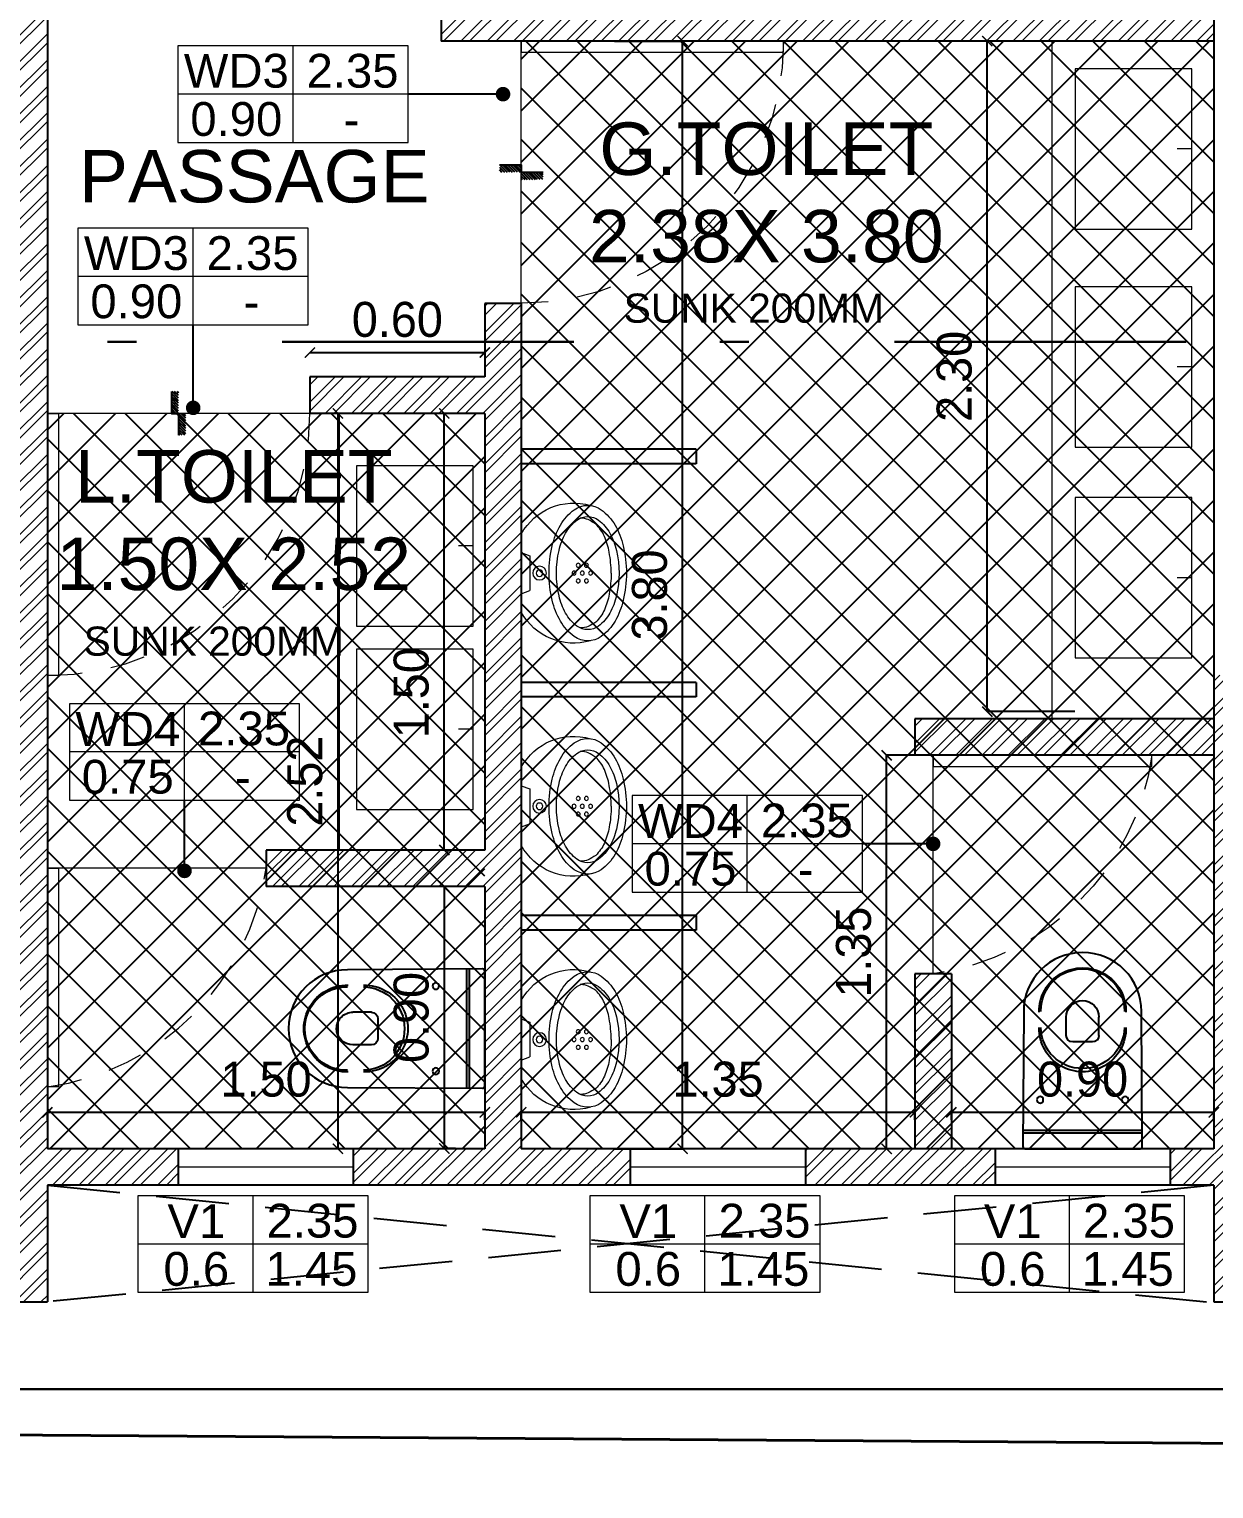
# Model space of a CAD drawing. Header units: metres. Extents: x 494 to 1845, y -666 to 1061.
# Drawn here: x 1522.92 to 1526.99, y 271.01 to 276.02 of the extents above; entities that cross this region are included whole.
import ezdxf

# ---------------------------------------------------------------- set-up
doc = ezdxf.new("R2010")
doc.units = ezdxf.units.M
doc.header["$MEASUREMENT"] = 0
for name, pattern in [('1', [0]), ('141011 - Typical Flr Plans -1 - 1.5 & 1-2 BHK_ Kolshet Namrata1$0$HIDDEN', [0.375, 0.25, -0.125]), ('ACAD_ISO02W100', [15, 12, -3]), ('DASHDOTX2', [2, 1, -0.5, 0, -0.5])]:
    doc.linetypes.add(name, pattern=pattern)
doc.layers.get('Defpoints').update_dxf_attribs({"color": 12})
for name, color, linetype in [('0 @ 1', 7, 'Continuous'), ('PLOT - SURVEY', 1, '1'), ('TILE DROP', 180, '1'), ('VDA DIMENSION', 8, 'Continuous'), ('VDA-TEXT', 250, '1'), ('VDA-WALL BELOW', 8, 'Continuous'), ('VDA_ROOF', 250, 'Continuous')]:
    doc.layers.add(name, color=color, linetype=linetype)
for name, color, linetype, lineweight in [('ARCHITECTURAL COMMENTS', 2, 'Continuous', 30), ('DIMENSION', 8, 'Continuous', 5), ('VDA-DOOR', 23, 'Continuous', 5), ('VDA-DW TAGS', 4, 'Continuous', 9), ('VDA-HATCH', 8, 'Continuous', 9), ('VDA-PLUMBING', 8, 'Continuous', 13), ('VDA-WALL', 250, 'Continuous', 25), ('VDA-WINDOW', 5, 'Continuous', 9), ('VDA_FURNITURE', 8, 'Continuous', 13)]:
    doc.layers.add(name, color=color, linetype=linetype, lineweight=lineweight)
doc.layers.add('HATCH', color=7, linetype='Continuous', true_color=0x757575)
doc.styles.add('arial', font='arial.ttf', dxfattribs={"height": 0.3})
doc.styles.add('RS', font='GOTHIC.TTF')
doc.dimstyles.new('SMALL-1', dxfattribs={"dimtxt": 0.16, "dimasz": 0.035, "dimexe": 0, "dimexo": 0.1, "dimgap": 0.05, "dimtad": 1, "dimzin": 0, "dimdsep": 46, "dimtxsty": 'RS', "dimblk": 'DOT', "dimcen": 2.5, "dimclrd": 256, "dimclre": 256, "dimclrt": 5, "dimadec": 0, "dimazin": 0, "dimtfac": 1, "dimtdec": 3, "dimtofl": 0, "dimtmove": 0, "dimatfit": 3, "dimfxl": 0, "dimtolj": 1, "dimtzin": 0, "dimarcsym": 0})
pattern_1 = [(135.0000000000001, (-4.440892098500626e-16, 0.375), (-0.004419417382415919, -0.004419417382415927), [])]

# ---------------------------------------------------------------- blocks, each defined once
blk = doc.blocks.new('SADFASDFS')
at = {"color": 1, "linetype": 'DASHDOTX2', "lineweight": 30}
blk.add_line((64.85233489478674, 0.8566680047788395), (-0.9849096388702492, 0.8566680047788395), dxfattribs=at)
blk = doc.blocks.new('DSFSDFSXDFD')
at = {"layer": 'VDA-PLUMBING', "lineweight": -3}
for p, q in [((-4851328.537607894, -783007.5066046431, -1.776001775254723), (-4851328.94678587, -783007.5066046431, -1.776001775254723)), ((-4851328.538440785, -783007.5157011151, -1.776001775254723), (-4851328.945952996, -783007.5157011151, -1.776001775254723)), ((-4851328.708531805, -783007.8200216885, -1.776001775254723), (-4851328.775861957, -783007.8200216885, -1.776001775254723)), ((-4851328.798304164, -783007.8420971865, -1.776001775254723), (-4851328.798304164, -783007.9051043794, -1.776001775254723)), ((-4851328.686088397, -783007.842465081, -1.776001775254723), (-4851328.686088397, -783007.9054722739, -1.776001775254723))]:
    blk.add_line(p, q, dxfattribs=at)
at = {"layer": 'VDA-PLUMBING', "lineweight": -3, "elevation": -1.776001775254723}
blk.add_lwpolyline([(-4851328.54518069, -783007.4532983436, -0.4158598679387587), (-4851328.537325638, -783007.461197658), (-4851328.540206372, -783007.9246095612, -1), (-4851328.944187411, -783007.9246095612), (-4851328.947068145, -783007.461197658, -0.4158598679388874), (-4851328.939213092, -783007.4532983436)], format="xyb", close=True, dxfattribs=at)
at = {"layer": 'VDA-PLUMBING', "lineweight": -3}
for centre in [(-4851328.888078946, -783007.6216237787, -1.776001775254723), (-4851328.596314837, -783007.6216237787, -1.776001775254723)]:
    blk.add_circle(centre, 0.01122169564471108, dxfattribs=at)
for centre, radius, start, end in [((-4851328.742196881, -783007.8663721918, -1.776001775254723), 0.148856694203309, 358.9852565772135, 181.0147434227865), ((-4851328.742196881, -783007.8719907412, -1.776001775254723), 0.1432535492520892, 1.192908138399502, 178.8070918616005), ((-4851328.775861957, -783007.842465081, -1.776001775254723), 0.02244339128942216, 90, 180), ((-4851328.708531805, -783007.842465081, -1.776001775254723), 0.02244339128942216, 0, 90), ((-4851328.742196881, -783007.9250014189, -1.776001775254723), 0.148856694203309, 178.9852565772135, 1.014743422786505), ((-4851328.742196881, -783007.9272448597, -1.776001775254723), 0.143246744260473, 178.9458768199636, 1.054123180036426), ((-4851328.742196881, -783007.9054722739, -1.776001775254723), 0.05610847822355529, 180, 270), ((-4851328.742196881, -783007.9054722739, -1.776001775254723), 0.05610847822355529, 270, 0)]:
    blk.add_arc(centre, radius, start, end, dxfattribs=at)
blk = doc.blocks.new('FGFGDFG')
at = {"layer": 'VDA-DOOR'}
for p, q in [((2885.550436904467, -2510.215094113677, -0.0028516818295958), (2885.550436904467, -2509.465094113677, -0.0028516818295958)), ((2885.550436904467, -2509.465094113677, -0.0028516818295958), (2885.588408747094, -2509.465094113677, -0.0028516818295958)), ((2885.588408747094, -2509.465094113677, -0.0028516818295958), (2885.588408747094, -2510.215094113677, -0.0028516818295958)), ((2885.588408747094, -2510.215094113677, -0.0028516818295958), (2885.550436904467, -2510.215094113677, -0.0028516818295958))]:
    blk.add_line(p, q, dxfattribs=at)
at = {"layer": 'VDA-DOOR', "linetype": 'ACAD_ISO02W100', "ltscale": 0.01}
blk.add_arc((2885.709383303022, -2510.336068669635, -0.0028516818295958), 0.8793358404296406, 97.90754138939963, 172.092458608656, dxfattribs=at)
blk = doc.blocks.new('wb')
at = {"layer": 'VDA-PLUMBING'}
blk.add_line((0, 0), (0, -0.05031763110309839), dxfattribs=at)
at = {"layer": 'VDA-PLUMBING', "elevation": -0.7094465621008812}
blk.add_lwpolyline([(-0.2750000000596629, -0.4000000000014552), (-0.2750000000596629, 0), (0.2749999999432475, 0), (0.2749999999432475, -0.4000000000014552)], close=True, dxfattribs=at)
blk = doc.blocks.new('FEFEDRF')
at = {"layer": 'VDA-PLUMBING'}
for p, q in [((1303.022167349515, 284.4381766248722, -3.835776264609624e-05), (1302.99238474837, 284.4269852462394, -3.835776264609624e-05)), ((1302.99238474837, 284.4269852462394, -3.835776264609624e-05), (1302.99238474837, 284.3078548416581, -3.835776264609624e-05)), ((1303.022167349515, 284.2966634630252, -3.835776264609624e-05), (1302.99238474837, 284.3078548416581, -3.835776264609624e-05))]:
    blk.add_line(p, q, dxfattribs=at)
at = {"layer": 'VDA-PLUMBING', "elevation": -3.835776264609624e-05}
for points in [[(1302.747957722111, 284.1500116927948, 0.3245974617839686), (1302.840433803592, 284.1500116927948, 0.106494090360777), (1302.888005709709, 284.2030763351911, 0.0717497811945149), (1302.915973679862, 284.2740388668295, 0.1166121744908373), (1302.915973679862, 284.4608012210708, 0.07174978119451357), (1302.888005709708, 284.5317637527069, 0.1064940903607847), (1302.840433803591, 284.5848283951032, 0.3245974617829186), (1302.747957722111, 284.5848283951032, 0.1064940903607876), (1302.700385815995, 284.5317637527069, 0.07174978119451027), (1302.672417845841, 284.4608012210684, 0.1166121744874032), (1302.672417845841, 284.2740388668326, 0.07174978119451351), (1302.700385815995, 284.2030763351911, 0.10649409036078), (1302.747957722112, 284.1500116927955, 0.1582350419503642)], [(1302.892724491246, 284.2893695052597, 0.1131829734156685), (1302.892724491246, 284.4454705826389, 0.07016143430196194), (1302.870112670521, 284.5045563059242, 0.1061035991682846), (1302.831375774763, 284.5489900139979, 0.3327054213721554), (1302.75701575094, 284.5489900139979, 0.1061035991682807), (1302.718278855182, 284.5045563059242, 0.0701614343019712), (1302.695667034458, 284.4454705826389, 0.1131829734156692), (1302.695667034458, 284.2893695052597, 0.07016143430196663), (1302.718278855182, 284.2302837819732, 0.1061035991682786), (1302.75701575094, 284.1858500738995, 0.3327054213640206), (1302.831375774762, 284.1858500738995, 0.1061035991682753), (1302.870112670521, 284.2302837819732, 0.0701614343019591), (1302.892724491246, 284.2893695052585, 0.05641139868156602)], [(1302.713945233016, 284.3674200439487, -0.04415987661630547), (1302.720542176232, 284.4392607339024, -0.05850391701728608), (1302.737088319641, 284.4933804137943, -0.1005218111109357), (1302.76697874753, 284.5357890819679, -0.04144601701917768), (1302.792966079228, 284.5507989223245, -0.1013012375606854), (1302.817458271916, 284.5556270778775, -0.003595388000320658), (1302.82034033625, 284.5555841771597)], [(1302.713945233016, 284.3674200439487, 0.04415987661630547), (1302.720542176232, 284.295579353995, 0.05850391701728608), (1302.737088319641, 284.2414596741031, 0.1005218111109357), (1302.766978747531, 284.1990510059295, 0.04144601701917768), (1302.792966079228, 284.1840411655729, 0.1013012375606854), (1302.817458271916, 284.1792130100199, 0.00359538800034016), (1302.82034033625, 284.1792559107376)]]:
    blk.add_lwpolyline(points, format="xyb", dxfattribs=at)
at = {"layer": 'VDA-PLUMBING', "elevation": -3.835776264609624e-05, "flags": 128}
blk.add_lwpolyline([(1302.784810485581, 284.1355643597713, 0.3516229918943938), (1303.022167349515, 284.2336690897146), (1303.022167349515, 284.5011709981829, 0.3516229918902178), (1302.784810485584, 284.5992757281267)], format="xyb", dxfattribs=at)
at = {"layer": 'VDA-PLUMBING'}
for centre, radius in [((1302.784666168462, 284.3674200439487, -3.835776264609624e-05), 0.006799703763167773), ((1302.798772131962, 284.3942540074992, -3.835776264609624e-05), 0.006799703763167773), ((1302.812878095462, 284.3674200439487, -3.835776264609624e-05), 0.006799703763167773), ((1302.826984058962, 284.3942540074992, -3.835776264609624e-05), 0.006799703763167773), ((1302.841090022462, 284.3674200439487, -3.835776264609624e-05), 0.006799703763167773), ((1302.959270588192, 284.3674200439487, -3.835776264609624e-05), 0.02342259240536036), ((1302.959270588192, 284.3674200439487, -3.835776264609624e-05), 0.01126339955060091), ((1302.798772131962, 284.3405860803982, -3.835776264609624e-05), 0.006799703763167773), ((1302.826984058962, 284.3405860803982, -3.835776264609624e-05), 0.006799703763167773)]:
    blk.add_circle(centre, radius, dxfattribs=at)
blk = doc.blocks.new('_Dot')
at = {"color": 0, "linetype": 'ByBlock', "lineweight": -2}
blk.add_line((-0.5, 0), (-1, 0), dxfattribs=at)
at = {"color": 0, "linetype": 'ByBlock', "const_width": 0.5}
blk.add_lwpolyline([(-0.25, 0, 1), (0.25, 0, 1)], format="xyb", close=True, dxfattribs=at)
blk = doc.blocks.new('fgfdsgfdg')
at = {"layer": 'VDA-DW TAGS'}
for p, q in [((0, -0.1654372948651144), (0, 0.1654372948651144)), ((0.3947402037520078, 0), (-0.3947402037520078, 0))]:
    blk.add_line(p, q, dxfattribs=at)
blk.add_lwpolyline([(0.3947402037520078, 0.1654372948651144), (-0.3947402037520078, 0.1654372948651144), (-0.3947402037520078, -0.1654372948614764), (0.3947402037520078, -0.1654372948614764)], close=True, dxfattribs=at)
at = {"layer": 'VDA-DW TAGS', "char_height": 0.1159809851405905, "attachment_point": 8, "style": 'arial'}
for s, insert, width in [('V1', (-0.1945259620479192, 0.02066141939212685), 0.2822932409837917), ('2.35', (0.2041163927860907, 0.02066141939212685), 0.2822932409837917), ('0.6', (-0.1945259620479192, -0.1447758754693496), 0.275840167237977), ('1.45', (0.2002142417040886, -0.1447758754693496), 0.3661736348513708)]:
    blk.add_mtext(s, dxfattribs=dict(at, insert=insert, width=width))
blk = doc.blocks.new('_ArchTick')
at = {"color": 0, "linetype": 'ByBlock', "const_width": 0.15}
blk.add_lwpolyline([(-0.5, -0.5), (0.5, 0.5)], dxfattribs=at)
blk = doc.blocks.new('*D149')
at = {"layer": 'Defpoints', "color": 0}
for p in [(1525.863422405762, 273.5246733823922), (1526.985302045171, 273.524673382374), (1526.985302045149, 272.174673382374)]:
    blk.add_point(p, dxfattribs=at)
at = {"layer": 'VDA DIMENSION', "lineweight": -2}
for p, q in [((1526.163422405762, 273.5246733823873), (1525.863422405762, 273.5246733823922)), ((1525.86342240574, 272.1746733823921), (1525.863422405762, 273.5246733823922)), ((1526.16342240574, 272.1746733823873), (1525.86342240574, 272.1746733823921))]:
    blk.add_line(p, q, dxfattribs=at)
at = {"layer": 'VDA DIMENSION', "lineweight": -2, "xscale": 0.035, "yscale": 0.035, "zscale": 0.035}
for p, rotation in [((1525.863422405762, 273.5246733823922), 89.9999999990736), ((1525.86342240574, 272.1746733823921), 269.9999999990736)]:
    blk.add_blockref('_ArchTick', p, dxfattribs=dict(at, rotation=rotation))
at = {"layer": 'VDA DIMENSION', "color": 5, "insert": (1525.750404050891, 272.849673382394), "char_height": 0.12, "attachment_point": 5, "rotation": 89.9999999990736, "style": 'RS'}
blk.add_mtext('\\A1;1.35', dxfattribs=at)
blk = doc.blocks.new('*D150')
at = {"layer": 'Defpoints', "color": 0}
for p in [(1526.20859782339, 275.9746733824921), (1526.985302045199, 275.9746733824832), (1526.985302045173, 273.6746733824832)]:
    blk.add_point(p, dxfattribs=at)
at = {"layer": 'VDA DIMENSION', "lineweight": -2}
for p, q in [((1526.50859782339, 275.9746733824886), (1526.20859782339, 275.9746733824921)), ((1526.208597823364, 273.6746733824921), (1526.20859782339, 275.9746733824921)), ((1526.508597823364, 273.6746733824887), (1526.208597823364, 273.6746733824921))]:
    blk.add_line(p, q, dxfattribs=at)
at = {"layer": 'VDA DIMENSION', "lineweight": -2, "xscale": 0.035, "yscale": 0.035, "zscale": 0.035}
for p, rotation in [((1526.20859782339, 275.9746733824921), 89.99999999934296), ((1526.208597823364, 273.6746733824921), 269.9999999993429)]:
    blk.add_blockref('_ArchTick', p, dxfattribs=dict(at, rotation=rotation))
at = {"layer": 'VDA DIMENSION', "color": 5, "insert": (1526.095579468517, 274.8246733824934), "char_height": 0.12, "attachment_point": 5, "rotation": 89.99999999934296, "style": 'RS'}
blk.add_mtext('\\A1;2.30', dxfattribs=at)
blk = doc.blocks.new('*D151')
at = {"layer": 'Defpoints', "color": 0}
for p in [(1524.346328639777, 274.6975033477752), (1524.48530204515, 274.6975033477752), (1524.48530204515, 273.199673382374)]:
    blk.add_point(p, dxfattribs=at)
at = {"layer": 'VDA DIMENSION', "lineweight": -2}
for p, q in [((1524.38530204515, 274.6975033477752), (1524.346328639777, 274.6975033477752)), ((1524.346328639777, 273.199673382374), (1524.346328639777, 274.6975033477752)), ((1524.38530204515, 273.199673382374), (1524.346328639777, 273.199673382374))]:
    blk.add_line(p, q, dxfattribs=at)
at = {"layer": 'VDA DIMENSION', "lineweight": -2, "xscale": 0.035, "yscale": 0.035, "zscale": 0.035}
for p, rotation in [((1524.346328639777, 274.6975033477752), 90), ((1524.346328639777, 273.199673382374), 270)]:
    blk.add_blockref('_ArchTick', p, dxfattribs=dict(at, rotation=rotation))
at = {"layer": 'VDA DIMENSION', "color": 5, "insert": (1524.233310284916, 273.7394228408238), "char_height": 0.12, "attachment_point": 5, "rotation": 90, "style": 'RS'}
blk.add_mtext('\\A1;1.50', dxfattribs=at)
blk = doc.blocks.new('*D156')
at = {"layer": 'Defpoints', "color": 0}
for p in [(1524.48530204515, 274.9062704552972), (1523.88530204515, 274.8225033477752), (1524.48530204515, 274.8225033477752)]:
    blk.add_point(p, dxfattribs=at)
at = {"layer": 'VDA DIMENSION', "lineweight": -2}
for p, q in [((1523.88530204515, 274.9062704552972), (1523.88530204515, 274.9062704552972)), ((1523.88530204515, 274.9062704552972), (1524.48530204515, 274.9062704552972)), ((1524.48530204515, 274.9062704552972), (1524.48530204515, 274.9062704552972))]:
    blk.add_line(p, q, dxfattribs=at)
at = {"layer": 'VDA DIMENSION', "lineweight": -2, "xscale": 0.035, "yscale": 0.035, "zscale": 0.035, "rotation": 180}
blk.add_blockref('_ArchTick', (1523.88530204515, 274.9062704552972), dxfattribs=at)
at = {"layer": 'VDA DIMENSION', "lineweight": -2, "xscale": 0.035, "yscale": 0.035, "zscale": 0.035}
blk.add_blockref('_ArchTick', (1524.48530204515, 274.9062704552972), dxfattribs=at)
at = {"layer": 'VDA DIMENSION', "color": 5, "insert": (1524.18530204515, 275.0192888101578), "char_height": 0.12, "attachment_point": 5, "style": 'RS'}
blk.add_mtext('\\A1;0.60', dxfattribs=at)
blk = doc.blocks.new('*D181')
at = {"layer": 'Defpoints', "color": 0}
for p in [(1524.830141714789, 275.9746733824868), (1525.163707835226, 275.9746733824909), (1524.830141714835, 272.174673382374)]:
    blk.add_point(p, dxfattribs=at)
at = {"layer": 'VDA DIMENSION', "lineweight": -2}
for p, q in [((1524.930141714789, 275.974673382488), (1525.163707835226, 275.9746733824909)), ((1525.163707835272, 272.1746733823781), (1525.163707835226, 275.9746733824909)), ((1524.930141714835, 272.1746733823753), (1525.163707835272, 272.1746733823781))]:
    blk.add_line(p, q, dxfattribs=at)
at = {"layer": 'VDA DIMENSION', "lineweight": -2, "xscale": 0.035, "yscale": 0.035, "zscale": 0.035}
for p, rotation in [((1525.163707835226, 275.9746733824909), 90.00000000070624), ((1525.163707835272, 272.1746733823781), 270.0000000007062)]:
    blk.add_blockref('_ArchTick', p, dxfattribs=dict(at, rotation=rotation))
at = {"layer": 'VDA DIMENSION', "color": 5, "insert": (1525.050689480388, 274.0746733824331), "char_height": 0.12, "attachment_point": 5, "rotation": 90.00000000070624, "style": 'RS'}
blk.add_mtext('\\A1;3.80', dxfattribs=at)
blk = doc.blocks.new('*D182')
at = {"layer": 'Defpoints', "color": 0}
for p in [(1524.48530204515, 273.074673382374), (1524.346328639777, 272.1757150490452), (1524.48530204515, 272.1757150490452)]:
    blk.add_point(p, dxfattribs=at)
at = {"layer": 'VDA DIMENSION', "lineweight": -2}
for p, q in [((1524.38530204515, 273.074673382374), (1524.346328639777, 273.074673382374)), ((1524.346328639777, 273.074673382374), (1524.346328639777, 272.1757150490452)), ((1524.38530204515, 272.1757150490452), (1524.346328639777, 272.1757150490452))]:
    blk.add_line(p, q, dxfattribs=at)
at = {"layer": 'VDA DIMENSION', "lineweight": -2, "xscale": 0.035, "yscale": 0.035, "zscale": 0.035}
for p, rotation in [((1524.346328639777, 273.074673382374), 90), ((1524.346328639777, 272.1757150490452), 270)]:
    blk.add_blockref('_ArchTick', p, dxfattribs=dict(at, rotation=rotation))
at = {"layer": 'VDA DIMENSION', "color": 5, "insert": (1524.233310284917, 272.6251942157096), "char_height": 0.12, "attachment_point": 5, "rotation": 90, "style": 'RS'}
blk.add_mtext('\\A1;0.90', dxfattribs=at)
blk = doc.blocks.new('*D183')
at = {"layer": 'Defpoints', "color": 0}
for p in [(1523.985302045078, 274.6975033477752), (1523.981483409298, 272.174673382374), (1523.985302045078, 272.174673382374)]:
    blk.add_point(p, dxfattribs=at)
at = {"layer": 'VDA DIMENSION', "lineweight": -2}
for p, q in [((1523.981483409298, 274.6975033477752), (1523.981483409298, 274.6975033477752)), ((1523.981483409298, 274.6975033477752), (1523.981483409298, 272.174673382374)), ((1523.981483409298, 272.174673382374), (1523.981483409298, 272.174673382374))]:
    blk.add_line(p, q, dxfattribs=at)
at = {"layer": 'VDA DIMENSION', "lineweight": -2, "xscale": 0.035, "yscale": 0.035, "zscale": 0.035}
for p, rotation in [((1523.981483409298, 274.6975033477752), 90), ((1523.981483409298, 272.174673382374), 270)]:
    blk.add_blockref('_ArchTick', p, dxfattribs=dict(at, rotation=rotation))
at = {"layer": 'VDA DIMENSION', "color": 5, "insert": (1523.868465054438, 273.4360883650746), "char_height": 0.12, "attachment_point": 5, "rotation": 90, "style": 'RS'}
blk.add_mtext('\\A1;2.52', dxfattribs=at)
blk = doc.blocks.new('*D206')
at = {"layer": 'Defpoints', "color": 0}
for p in [(1525.96030204515, 272.2999345196437), (1524.61030204515, 272.174673382374), (1525.96030204515, 272.174673382374)]:
    blk.add_point(p, dxfattribs=at)
at = {"layer": 'VDA DIMENSION', "lineweight": -2}
for p, q in [((1524.61030204515, 272.274673382374), (1524.61030204515, 272.2999345196437)), ((1524.61030204515, 272.2999345196437), (1525.96030204515, 272.2999345196437)), ((1525.96030204515, 272.274673382374), (1525.96030204515, 272.2999345196437))]:
    blk.add_line(p, q, dxfattribs=at)
at = {"layer": 'VDA DIMENSION', "lineweight": -2, "xscale": 0.035, "yscale": 0.035, "zscale": 0.035, "rotation": 180}
blk.add_blockref('_ArchTick', (1524.61030204515, 272.2999345196437), dxfattribs=at)
at = {"layer": 'VDA DIMENSION', "lineweight": -2, "xscale": 0.035, "yscale": 0.035, "zscale": 0.035}
blk.add_blockref('_ArchTick', (1525.96030204515, 272.2999345196437), dxfattribs=at)
at = {"layer": 'VDA DIMENSION', "color": 5, "insert": (1525.28530204515, 272.4129528745044), "char_height": 0.12, "attachment_point": 5, "style": 'RS'}
blk.add_mtext('\\A1;1.35', dxfattribs=at)
blk = doc.blocks.new('*D207')
at = {"layer": 'Defpoints', "color": 0}
for p in [(1526.985302045151, 272.2999345196247), (1526.08530204515, 272.1746733823886), (1526.985302045149, 272.174673382374)]:
    blk.add_point(p, dxfattribs=at)
at = {"layer": 'VDA DIMENSION', "lineweight": -2}
for p, q in [((1526.085302045151, 272.2746733823886), (1526.085302045151, 272.2999345196393)), ((1526.085302045152, 272.2999345196393), (1526.985302045151, 272.2999345196247)), ((1526.985302045151, 272.274673382374), (1526.985302045151, 272.2999345196247))]:
    blk.add_line(p, q, dxfattribs=at)
at = {"layer": 'VDA DIMENSION', "lineweight": -2, "xscale": 0.035, "yscale": 0.035, "zscale": 0.035}
for p, rotation in [((1526.085302045152, 272.2999345196393), 179.9999999990736), ((1526.985302045151, 272.2999345196247), 359.9999999990736)]:
    blk.add_blockref('_ArchTick', p, dxfattribs=dict(at, rotation=rotation))
at = {"layer": 'VDA DIMENSION', "color": 5, "insert": (1526.535302045153, 272.4129528744926), "char_height": 0.12, "attachment_point": 5, "style": 'RS'}
blk.add_mtext('\\A1;0.90', dxfattribs=at)
blk = doc.blocks.new('*D208')
at = {"layer": 'Defpoints', "color": 0}
for p in [(1524.48530204515, 272.2999345196437), (1522.98530204515, 272.174673382374), (1524.48530204515, 272.174673382374)]:
    blk.add_point(p, dxfattribs=at)
at = {"layer": 'VDA DIMENSION', "lineweight": -2}
for p, q in [((1522.98530204515, 272.274673382374), (1522.98530204515, 272.2999345196437)), ((1522.98530204515, 272.2999345196437), (1524.48530204515, 272.2999345196437)), ((1524.48530204515, 272.274673382374), (1524.48530204515, 272.2999345196437))]:
    blk.add_line(p, q, dxfattribs=at)
at = {"layer": 'VDA DIMENSION', "lineweight": -2, "xscale": 0.035, "yscale": 0.035, "zscale": 0.035, "rotation": 180}
blk.add_blockref('_ArchTick', (1522.98530204515, 272.2999345196437), dxfattribs=at)
at = {"layer": 'VDA DIMENSION', "lineweight": -2, "xscale": 0.035, "yscale": 0.035, "zscale": 0.035}
blk.add_blockref('_ArchTick', (1524.48530204515, 272.2999345196437), dxfattribs=at)
at = {"layer": 'VDA DIMENSION', "color": 5, "insert": (1523.73530204515, 272.4129528745044), "char_height": 0.12, "attachment_point": 5, "style": 'RS'}
blk.add_mtext('\\A1;1.50', dxfattribs=at)
blk = doc.blocks.new('WD3')
at = {"layer": 'VDA-DW TAGS'}
for p, q in [((1501.10926626679, 276.3357090459415), (1501.10926626679, 276.6665836356681)), ((1501.504006470542, 276.5011463408067), (1500.714526063031, 276.5011463408067))]:
    blk.add_line(p, q, dxfattribs=at)
blk.add_lwpolyline([(1501.504006470542, 276.6665836356718), (1500.714526063031, 276.6665836356718), (1500.714526063031, 276.3357090459415), (1501.504006470542, 276.3357090459415)], close=True, dxfattribs=at)
at = {"layer": 'VDA-DW TAGS', "char_height": 0.1159809851405905, "attachment_point": 8, "style": 'arial'}
for s, insert, width in [('WD3', (1500.914740304742, 276.5218077601988), 0.2822932409837917), ('2.35', (1501.313382659576, 276.5218077601988), 0.2822932409837917), ('{\\fArial|b0|i0|c0|p34;0.90}', (1500.914740304742, 276.3563704653337), 0.275840167237977), ('{\\fArial|b0|i0|c0|p34;-}', (1501.309480508494, 276.3563704653337), 0.3661736348513708)]:
    blk.add_mtext(s, dxfattribs=dict(at, insert=insert, width=width))
blk = doc.blocks.new('WD4')
at = {"layer": 'VDA-DW TAGS'}
for p, q in [((1523.82759115453, 276.9801576190598), (1523.82759115453, 277.3110322087863)), ((1524.222331358282, 277.1455949139249), (1523.432850950771, 277.1455949139249))]:
    blk.add_line(p, q, dxfattribs=at)
blk.add_lwpolyline([(1524.222331358282, 277.31103220879), (1523.432850950771, 277.31103220879), (1523.432850950771, 276.9801576190598), (1524.222331358282, 276.9801576190598)], close=True, dxfattribs=at)
at = {"layer": 'VDA-DW TAGS', "char_height": 0.1159809851405905, "attachment_point": 8, "style": 'arial'}
for s, insert, width in [('WD4', (1523.633065192482, 277.166256333317), 0.2822932409837917), ('2.35', (1524.031707547316, 277.166256333317), 0.2822932409837917), ('0.75', (1523.633065192482, 277.0008190384519), 0.275840167237977), ('{\\fArial|b0|i0|c0|p34;-}', (1524.027805396234, 277.0008190384519), 0.3661736348513708)]:
    blk.add_mtext(s, dxfattribs=dict(at, insert=insert, width=width))
blk = doc.blocks.new('DFSDFASDFASD')
at = {"layer": 'VDA_ROOF', "color": 5, "lineweight": 30, "ltscale": 4}
blk.add_lwpolyline([(43.72001114071099, 7.876165156727097), (16.86561930178232, 4.449999999999932), (-16.84999999999991, 4.449999999999932), (-16.84999999999991, -6.375000000000114), (7.450000000000273, -6.375000000000114), (7.450000000000273, -7.275000000000091), (43.72001114071099, -7.275000000000091), (43.72001114071099, -3.799912912925208), (45.04501133847248, -3.799912912896389), (45.04501133847248, 0.8250953790992526), (43.72001114071099, 0.8250953790992526)], close=True, dxfattribs=at)
blk = doc.blocks.new('TT-level diff-flat-14')
at = {"layer": 'TILE DROP'}
h = blk.add_hatch(dxfattribs=at)
h.set_pattern_fill('ANSI31', color=256, scale=0.05, angle=90.00000000000006, style=0)
h.set_pattern_definition(pattern_1)
h.paths.add_polyline_path([(-0.07499999999998863, 0.02500000000000568), (-0.07499999999998863, 0), (0, 0), (0, 0.02500000000000568)])
h = blk.add_hatch(dxfattribs=at)
h.set_pattern_fill('ANSI31', color=256, scale=0.05, angle=90.00000000000006, style=0)
h.set_pattern_definition(pattern_1)
h.paths.add_polyline_path([(0, 0), (0, -0.02500000000000568), (0.07499999999998863, -0.02500000000000568), (0.07499999999998863, 0)])
for points in [[(0, 0), (-0.07499999999998863, 0)], [(0.07499999999998863, -0.02500000000000568), (0, -0.02500000000000568), (0, 0), (-0.07499999999998863, 0)]]:
    blk.add_lwpolyline(points, dxfattribs=at)
blk = doc.blocks.new('SDFFF')
at = {"layer": 'VDA-DOOR'}
for p, q in [((-0.03797184263862619, -0.8993331095217627), (-0.03797184262771225, 5.115907697472721e-13)), ((-0.03797184262771225, 5.115907697472721e-13), (0, 0)), ((0, 0), (-1.114131009671837e-11, -0.8993331095222175)), ((-1.114131009671837e-11, -0.8993331095222175), (-0.03797184263862619, -0.8993331095222175))]:
    blk.add_line(p, q, dxfattribs=at)
at = {"layer": 'VDA-DOOR', "linetype": 'ACAD_ISO02W100', "ltscale": 0.01}
blk.add_arc((-0.03797184262771225, 0.0006671377659586142), 0.9000002472627545, 269.9999999992961, 359.9575286985414, dxfattribs=at)

msp = doc.modelspace()

# ---------------------------------------------------------------- hatches: boundary and pattern name
at = {"layer": 'HATCH'}
h = msp.add_hatch(dxfattribs=at)
h.set_pattern_fill('ANSI37', color=43, angle=89.99999999999993)
h.set_pattern_definition([(134.9999999999999, (87.54308242580919, 13.87991371302383), (-0.08838834764831854, -0.08838834764831835), []), (224.9999999999999, (87.54308242580919, 13.87991371302383), (0.08838834764831834, -0.08838834764831854), [])])
h.paths.add_polyline_path([(1526.985301178456, 275.9746733568038), (1524.61030204515, 275.9750009369317), (1524.61030204515, 275.0750009369318), (1524.61030204515, 275.0746733824832), (1524.61030204515, 272.174673382374), (1525.53530204515, 272.1746733823741), (1526.985301178456, 272.174673382374)])
h.paths.add_polyline_path([(1524.48530204515, 274.6975033477752), (1523.88530204515, 274.6975033477748), (1522.98530204515, 274.6975033477748), (1522.98530204515, 272.174673382374), (1524.48530204515, 272.174673382374)])
at = {"layer": 'VDA-HATCH'}
h = msp.add_hatch(dxfattribs=at)
h.set_pattern_fill('ANSI32', color=256, scale=0.17)
h.set_pattern_definition([(45, (87.54308242580919, 2.6693893354892), (-0.04507805730064241, 0.04507805730064241), []), (45, (87.57313446395915, 2.6693893354892), (-0.04507805730064241, 0.04507805730064241), [])])
h.paths.add_polyline_path([(1539.210311800968, 285.3516090863601), (1539.209158702332, 285.4774752035851), (1520.375921346921, 283.0746733824832), (1489.660302045149, 283.0746733824832), (1489.660302045149, 282.9496733824832), (1520.383863100022, 282.9496733824832)])
h.paths.add_polyline_path([(1501.91030204515, 272.5496733824831), (1501.91030204515, 272.6746733824831), (1502.78530204515, 272.6746733824831), (1502.78530204515, 276.0996733824832), (1502.847802044919, 276.0996733824832), (1502.91030204515, 276.0996733824832), (1502.91030204515, 272.6746733824831), (1503.51030204515, 272.6746733824831), (1503.51030204515, 272.5496733824831)])
h.paths.add_polyline_path([(1507.83530204515, 272.5496733822648), (1507.83530204515, 272.6746733822648), (1508.43530204515, 272.6746733824831), (1508.43530204515, 276.0996733824832), (1508.56030204515, 276.0996733824832), (1508.56030204515, 272.6746733824831), (1509.16030204515, 272.6746733824831), (1509.16030204515, 272.5496733824831)])
h.paths.add_polyline_path([(1505.01030204515, 272.5496733824831), (1505.01030204515, 272.6746733824831), (1505.61030204515, 272.6746733824831), (1505.61030204515, 276.0996733824831), (1505.73530204515, 276.0996733824831), (1505.73530204515, 272.6746733824831), (1506.33530204515, 272.6746733822648), (1506.33530204515, 272.5496733822648)])
h.paths.add_polyline_path([(1510.66030204515, 272.5496733824831), (1510.66030204515, 272.6746733824831), (1511.26030204515, 272.6746733824831), (1511.26030204515, 276.0996733824832), (1511.38530204515, 276.0996733824832), (1511.38530204515, 272.5496733824831)])
h.paths.add_polyline_path([(1544.280319873754, 281.8622676290331), (1544.280315721891, 281.9497676332316), (1545.005315721891, 281.9497676332316), (1545.005315721891, 281.8247676332316), (1544.405319873753, 281.8247676208415), (1544.405322707273, 280.6247616670263), (1544.280319873754, 280.6247613717329)])
h.paths.add_polyline_path([(1541.473913622621, 285.7664195387603), (1542.428563987883, 285.8882167419113), (1542.602216898164, 285.9103719094583), (1542.628737512209, 285.9137554902268), (1543.4823011808, 286.0226557445254), (1543.498120829916, 285.8986608305112), (1541.489733271738, 285.6424246247442)])
h.paths.add_polyline_path([(1546.805313177157, 286.4466152131722), (1546.930313177157, 286.4466152131735), (1546.930313177157, 281.5247672694445), (1546.805313177157, 281.5247672694445)])
h.paths.add_polyline_path([(1545.267827942773, 286.2504586906855), (1545.283647591889, 286.1264637766716), (1546.805313177157, 286.3206025097215), (1546.805313074348, 286.4466157296695)])
h.paths.add_polyline_path([(1524.48530204515, 272.049673382374), (1524.48530204515, 275.0746733824832), (1524.61030204515, 275.0746733824832), (1524.61030204515, 272.049673382374)])
h.paths.add_polyline_path([(1524.33530204515, 275.9746733824832), (1524.33530204515, 276.0996733824832), (1526.98530151229, 276.0996733824832), (1526.98530151229, 275.9746733824832)])
h.paths.add_polyline_path([(1526.985302045174, 273.7996949543492), (1527.110302045174, 273.7996949543492), (1527.110302045149, 271.6496733824832), (1526.985302045149, 271.6496733824832)])
h.paths.add_polyline_path([(1545.755315721891, 281.8247676332316), (1545.755315721891, 281.9497676332316), (1546.805313177157, 281.9497676333271), (1546.805313177157, 281.8247676333271)])
h.paths.add_polyline_path([(1525.96030204515, 273.524673382374), (1526.985302045171, 273.524673382374), (1526.985302045149, 273.649673382374), (1525.96030204515, 273.649673382374)])
h.paths.add_polyline_path([(1511.26030204515, 271.6496733824832), (1511.26030204515, 271.7746733824832), (1512.01655204515, 271.7746733824832), (1512.01655204515, 271.6496733824832)])
h.paths.add_polyline_path([(1513.51655204515, 271.6496733824832), (1513.51655204515, 271.7746733824832), (1514.77905204515, 271.7746733824832), (1514.77905204515, 271.6496733824832)])
h.paths.add_polyline_path([(1511.26030204515, 272.5496733824831), (1511.26030204515, 271.7746733824832), (1511.38530204515, 271.7746733824832), (1511.38530204515, 272.5496733824831)])
h.paths.add_polyline_path([(1523.73530204515, 273.074673382374), (1524.48530204515, 273.074673382374), (1524.48530204515, 273.199673382374), (1523.73530204515, 273.199673382374)])
h.paths.add_polyline_path([(1539.210311800968, 285.4776223194235), (1539.210311800968, 285.35160908636), (1539.704206509764, 285.4146216785893), (1539.688386860649, 285.5386165926001)])
h.paths.add_polyline_path([(1525.96030204515, 272.049673382374), (1525.960302045148, 272.774673382374), (1526.085302045148, 272.774673382374), (1526.08530204515, 272.049673382374)])
h.paths.add_polyline_path([(1523.88530204515, 274.6975033477752), (1524.48530204515, 274.6975033477752), (1524.48530204515, 274.8225033477752), (1523.88530204515, 274.8225033477752)])
h.paths.add_polyline_path([(1524.03530204515, 272.049673382374), (1524.03530204515, 272.174673382374), (1524.48530204515, 272.174673382374), (1524.485302045149, 272.049673382374)])
h.paths.add_polyline_path([(1522.98530204515, 272.049673382374), (1522.98530204515, 272.174673382374), (1523.43530204515, 272.174673382374), (1523.43530204515, 272.049673382374)])
h.paths.add_polyline_path([(1536.535307146289, 281.5247567779081), (1536.660307146289, 281.5247569445941), (1536.660307146289, 281.9497673380952), (1536.535307146289, 281.9497673380952), (1536.535307146289, 281.524756936805)])
h.paths.add_polyline_path([(1539.085311800968, 281.524756936805), (1539.085311800968, 281.9497673380951), (1539.210311800968, 281.9497673380951), (1539.210311800968, 281.5247569445941)])
h.paths.add_polyline_path([(1541.905308064, 281.5247574011256), (1541.905308064, 281.9497676326147), (1542.030308064, 281.9497676326147), (1542.030308064, 281.5247571196976), (1541.905303912137, 281.5247571125254)])
h.paths.add_polyline_path([(1525.96030204515, 272.049673382374), (1525.58530204515, 272.049673382374), (1525.58530204515, 272.174673382374), (1525.96030204515, 272.174673382374)])
h.paths.add_polyline_path([(1524.61030204515, 272.049673382374), (1524.61030204515, 272.174673382374), (1524.98530204515, 272.174673382374), (1524.98530204515, 272.049673382374)])
h.paths.add_polyline_path([(1546.805313177157, 280.6247673381702), (1546.930313177157, 280.6247676333344), (1546.930313177157, 280.9247672694444), (1546.805313177157, 280.9247672694444)])
h.paths.add_polyline_path([(1526.08530204515, 272.049673382374), (1526.08530204515, 272.174673382374), (1526.235302045149, 272.174673382374), (1526.235302045149, 272.049673382374)])
h.paths.add_polyline_path([(1526.985302045149, 272.049673382374), (1526.835302045149, 272.049673382374), (1526.835302045149, 272.174673382374), (1526.98530204515, 272.174673382374)])
h.paths.add_polyline_path([(1516.27905204515, 271.7746733824832), (1516.27905204515, 271.6496733824832), (1522.98530204515, 271.6496733824832), (1522.98530204515, 276.0996733824832), (1518.235302045152, 276.0996733823888), (1518.235302045152, 275.9746733823888), (1522.860302045149, 275.9746733824832), (1522.86030204515, 271.7746733824832), (1517.03530204515, 271.7746733824832), (1517.03530204515, 276.0996733824832), (1516.91030204515, 276.0996733824832), (1516.91030204515, 271.7746733824832)])
h.paths.add_polyline_path([(1489.66030204515, 272.6746733824831), (1490.142631673556, 272.6746733824831), (1490.142631673556, 272.5496733824831), (1489.66030204515, 272.5496733824831)])
h.paths.add_polyline_path([(1491.342631673556, 272.5496733824831), (1491.342631673556, 272.6746733824831), (1494.58530204515, 272.6746733824831), (1494.58530204515, 272.5496733824831)])
h.paths.add_polyline_path([(1495.785302045149, 272.6746733824831), (1499.027972416743, 272.6746733824831), (1499.027972416743, 272.5496733824831), (1495.785302045149, 272.5496733824831)])
h.paths.add_polyline_path([(1500.58530204515, 276.0996733824832), (1500.71030204515, 276.0996733824832), (1500.71030204515, 272.5496733824831), (1500.227972416743, 272.5496733824831), (1500.227972416743, 272.6746733824831), (1500.58530204515, 272.6746733824831)])

# ---------------------------------------------------------------- linework, layer by layer
at = {"layer": 'PLOT - SURVEY', "color": 250, "linetype": 'Continuous', "lineweight": 40}
msp.add_lwpolyline([(1466.933290478859, 290.1068306173566), (1466.51664693131, 284.5984672074757), (1466.12000599352, 282.2061250569224), (1465.562097559667, 275.8301521757113), (1465.461691775729, 272.8076301031889), (1480.307643509927, 272.4881146789249), (1513.19557562292, 271.2598759702652), (1549.59161723753, 271.0083357137062)], dxfattribs=at)
at = {"layer": 'VDA-DOOR'}
for p, q in [((1524.61030204515, 275.0746733824832), (1524.61030204515, 275.9753284913803)), ((1523.88530204515, 274.6975033477748), (1522.98530204515, 274.6975033477748)), ((1526.022802045164, 272.7746733823761), (1526.022802045164, 273.5246733823761)), ((1523.73530204515, 273.137173382374), (1522.98530204515, 273.137173382374))]:
    msp.add_line(p, q, dxfattribs=at)
at = {"layer": 'VDA-WALL'}
for p, q in [((1522.98530204515, 276.0996733824832), (1522.98530204515, 272.174673382374)), ((1524.33530204515, 276.099673382374), (1524.33530204515, 275.974673382374)), ((1526.985302045149, 275.9746733824832), (1524.33530204515, 275.9746733824832)), ((1524.48530204515, 275.0746733824832), (1524.48530204515, 274.8225033477752)), ((1524.61030204515, 275.0746733824832), (1524.48530204515, 275.0746733824832)), ((1524.61030204515, 275.0746733824832), (1524.61030204515, 272.174673382374)), ((1524.48530204515, 274.8225033477752), (1523.88530204515, 274.8225033477752)), ((1523.88530204515, 274.8225033477752), (1523.88530204515, 274.6975033477752)), ((1524.48530204515, 274.6975033477752), (1523.88530204515, 274.6975033477752)), ((1524.48530204515, 274.6975033477752), (1524.48530204515, 273.199673382374)), ((1525.21030204515, 274.574673382374), (1524.61030204515, 274.574673382374)), ((1525.21030204515, 274.574673382374), (1525.21030204515, 274.524673382374)), ((1525.21030204515, 274.524673382374), (1524.61030204515, 274.524673382374)), ((1525.21030204515, 273.774673382374), (1524.61030204515, 273.774673382374)), ((1525.21030204515, 273.774673382374), (1525.21030204515, 273.724673382374)), ((1525.21030204515, 273.724673382374), (1524.61030204515, 273.724673382374)), ((1525.96030204515, 273.649673382374), (1525.96030204515, 273.524673382374)), ((1526.985302045149, 273.649673382374), (1525.96030204515, 273.649673382374)), ((1526.985302045149, 273.524673382374), (1525.96030204515, 273.524673382374)), ((1524.48530204515, 273.199673382374), (1523.73530204515, 273.199673382374)), ((1523.73530204515, 273.199673382374), (1523.73530204515, 273.074673382374)), ((1524.48530204515, 273.074673382374), (1523.73530204515, 273.074673382374)), ((1524.48530204515, 273.074673382374), (1524.48530204515, 272.174673382374)), ((1525.21030204515, 272.974673382374), (1524.61030204515, 272.974673382374)), ((1525.21030204515, 272.974673382374), (1525.21030204515, 272.924673382374)), ((1525.21030204515, 272.924673382374), (1524.61030204515, 272.924673382374)), ((1525.96030204515, 272.774673382374), (1525.96030204515, 272.174673382374)), ((1526.08530204515, 272.774673382374), (1525.96030204515, 272.774673382374)), ((1526.08530204515, 272.774673382374), (1526.08530204515, 272.174673382374)), ((1523.43530204515, 272.174673382374), (1522.98530204515, 272.174673382374)), ((1523.43530204515, 272.049673382374), (1523.43530204515, 272.174673382374)), ((1524.03530204515, 272.049673382374), (1524.03530204515, 272.174673382374)), ((1524.485302045149, 272.174673382374), (1524.03530204515, 272.174673382374)), ((1524.98530204515, 272.174673382374), (1524.61030204515, 272.174673382374)), ((1524.98530204515, 272.049673382374), (1524.98530204515, 272.174673382374)), ((1525.58530204515, 272.174673382374), (1525.58530204515, 272.049673382374)), ((1525.96030204515, 272.174673382374), (1525.58530204515, 272.174673382374)), ((1526.235302045149, 272.174673382374), (1526.08530204515, 272.174673382374)), ((1526.235302045149, 272.174673382374), (1526.235302045149, 272.049673382374)), ((1526.835302045149, 272.174673382374), (1526.835302045149, 272.049673382374)), ((1526.98530204515, 272.174673382374), (1526.835302045149, 272.174673382374)), ((1523.43530204515, 272.049673382374), (1522.98530204515, 272.049673382374)), ((1522.98530204515, 272.049673382374), (1522.98530204515, 271.6496733824832)), ((1524.98530204515, 272.049673382374), (1524.03530204515, 272.049673382374)), ((1526.235302045149, 272.049673382374), (1525.58530204515, 272.049673382374)), ((1526.98530204515, 272.049673382374), (1526.835302045149, 272.049673382374)), ((1526.98530204515, 272.049673382374), (1526.98530204515, 271.6496733824832)), ((1516.24780204515, 271.6496733824832), (1522.98530204515, 271.6496733824832)), ((1526.98530204515, 271.6496733824832), (1527.11030204515, 271.6496733824832))]:
    msp.add_line(p, q, dxfattribs=at)
at = {"layer": 'VDA-WALL', "color": 252, "linetype": '141011 - Typical Flr Plans -1 - 1.5 & 1-2 BHK_ Kolshet Namrata1$0$HIDDEN', "true_color": 0x939598}
for p, q in [((1522.98530204515, 272.049673382374), (1526.96030204515, 271.6496733824832)), ((1526.985302045149, 272.049673382374), (1522.98530204515, 271.6496733824832))]:
    msp.add_line(p, q, dxfattribs=at)
at = {"layer": 'VDA-WALL BELOW'}
for p, q in [((1526.98530204515, 281.6747567778974), (1526.98530204515, 272.174673382374)), ((1524.03530204515, 272.174673382374), (1523.43530204515, 272.174673382374)), ((1525.58530204515, 272.174673382374), (1524.98530204515, 272.174673382374)), ((1526.835302045149, 272.174673382374), (1526.235302045149, 272.174673382374)), ((1524.03530204515, 272.049673382374), (1523.43530204515, 272.049673382374)), ((1525.58530204515, 272.049673382374), (1524.98530204515, 272.049673382374)), ((1526.835302045149, 272.049673382374), (1526.235302045149, 272.049673382374))]:
    msp.add_line(p, q, dxfattribs=at)
at = {"layer": 'VDA-WINDOW'}
for p, q in [((1524.03530204515, 272.112173382374), (1523.43530204515, 272.112173382374)), ((1525.58530204515, 272.112173382374), (1524.98530204515, 272.112173382374)), ((1526.835302045149, 272.112173382374), (1526.235302045149, 272.112173382374))]:
    msp.add_line(p, q, dxfattribs=at)
at = {"layer": 'VDA_FURNITURE'}
for p, q in [((1526.43030204515, 275.9746733824832), (1526.43030204515, 273.649673382374)), ((1523.985302045078, 274.6975033477752), (1523.985302045078, 273.199673382374))]:
    msp.add_line(p, q, dxfattribs=at)

# ---------------------------------------------------------------- block references
msp.add_blockref('DFSDFASDFASD', (1503.51030204515, 278.6246733824833))
at = {"rotation": 180}
msp.add_blockref('TT-level diff-flat-14', (1524.61030204515, 275.5250009369317), dxfattribs=at)
at = {"xscale": -1, "rotation": 269.9999999999999}
msp.add_blockref('TT-level diff-flat-14', (1523.43530204515, 274.6975033477748), dxfattribs=at)
at = {"layer": '0 @ 1', "color": 4, "xscale": -1, "rotation": 89.99999999999999}
msp.add_blockref('SDFFF', (1524.61030204515, 275.9373566487526), dxfattribs=at)
at = {"layer": '0 @ 1', "color": 4}
msp.add_blockref('SDFFF', (1523.023273887777, 274.6975033477743), dxfattribs=at)
at = {"layer": 'ARCHITECTURAL COMMENTS'}
msp.add_blockref('SADFASDFS', (1485.138491011917, 274.0868894107259), dxfattribs=at)
at = {"layer": 'DIMENSION', "color": 5, "lineweight": 30}
for name, p in [('WD3', (22.71832488773998, -0.7084625762973928)), ('WD3', (22.37545306850893, -1.333990929623212)), ('WD4', (-0.3722109487080161, -3.609291453078356)), ('WD4', (1.557710890644103, -3.924848531637963))]:
    msp.add_blockref(name, p, dxfattribs=at)
at = {"layer": 'VDA-DOOR', "xscale": -1, "rotation": 269.9999999999999}
msp.add_blockref('FGFGDFG', (4036.237896158824, -2612.063735364722), dxfattribs=at)
at = {"layer": 'VDA-DOOR', "rotation": 180}
msp.add_blockref('FGFGDFG', (4408.573710792244, -2237.077920731296), dxfattribs=at)
at = {"layer": 'VDA-DW TAGS'}
for p in [(1523.690374281296, 271.8478970992036), (1525.240374281296, 271.8478970992036), (1526.490374281296, 271.8478970992036)]:
    msp.add_blockref('fgfdsgfdg', p, dxfattribs=at)
at = {"layer": 'VDA-PLUMBING', "xscale": -1}
for name, p, rotation in [('wb', (1526.91030204515, 275.6047743358763), 270), ('wb', (1526.91030204515, 274.8568931065598), 270), ('wb', (1524.445302045079, 274.242791987927), 270), ('wb', (1526.91030204515, 274.1340118773524), 270), ('wb', (1524.445302045079, 273.6142204472101), 270), ('DSFSDFSXDFD', (4852855.277498936, -782735.2786249617), 180), ('DSFSDFSXDFD', (784531.9386003896, 4851601.329370274), 270)]:
    msp.add_blockref(name, p, dxfattribs=dict(at, rotation=rotation))
for p in [(2827.632469394664, -10.21774666157472), (2827.632469394664, -11.01774666157473), (2827.632469394664, -11.81774666157474)]:
    msp.add_blockref('FEFEDRF', p, dxfattribs=at)

# ---------------------------------------------------------------- texts
at = {"layer": 'VDA-TEXT'}
for s, insert, char_height, width, attachment_point, style in [('G.TOILET\\P2.38X 3.80', (1525.450724894223, 275.454295465783), 0.18, 4.378113398241118, 5, 'arial'), ('PASSAGE', (1523.694596094197, 275.5100373754266), 0.18, 4.378113398241118, 5, 'arial'), ('\\pi0.57145;{\\fArial|b0|i0|c0|p34;}\\P\\pi0.12721;{\\fArial|b0|i0|c0|p34;SUNK 200MM}', (1524.834232501493, 275.2753302841997), 0.1, 1.14289656773326, 1, 'RS'), ('L.TOILET\\P1.50X 2.52', (1523.624217312882, 274.3303942762242), 0.18, 4.378113398241118, 5, 'arial'), ('\\pi0.57145;{\\fArial|b0|i0|c0|p34;}\\P\\pi0.12721;{\\fArial|b0|i0|c0|p34;SUNK 200MM}', (1522.982208164967, 274.1329813179967), 0.1, 1.14289656773326, 1, 'RS')]:
    msp.add_mtext(s, dxfattribs=dict(at, insert=insert, char_height=char_height, width=width, attachment_point=attachment_point, style=style))

# ---------------------------------------------------------------- dimensions: what is measured, and where the dimension line sits
at = {"layer": 'VDA DIMENSION'}
for p1, p2, distance, picture, middle in [((1524.830141714835, 272.174673382374), (1524.830141714789, 275.9746733824868), -0.33356612043689887, '*D181', (1525.050689480388, 274.0746733824331)), ((1526.985302045173, 273.6746733824832, 4.537783755612304e-06), (1526.985302045199, 275.9746733824832, 9.691809749640908e-06), 0.776704221809041, '*D150', (1526.095579468517, 274.8246733824934)), ((1523.985302045078, 274.6975033477752), (1523.985302045078, 272.174673382374), -0.0038186357799077086, '*D183', (1523.868465054438, 273.4360883650746)), ((1526.985302045149, 272.174673382374), (1526.985302045171, 273.524673382374), 1.1218796394089168, '*D149', (1525.750404050891, 272.849673382394)), ((1524.48530204515, 273.074673382374), (1524.48530204515, 272.1757150490452), -0.13897340537300806, '*D182', (1524.233310284917, 272.6251942157096)), ((1522.98530204515, 272.174673382374), (1524.48530204515, 272.174673382374), 0.12526113726971744, '*D208', (1523.73530204515, 272.4129528745044)), ((1524.61030204515, 272.174673382374), (1525.96030204515, 272.174673382374), 0.12526113726971744, '*D206', (1525.28530204515, 272.4129528745044)), ((1526.08530204515, 272.1746733823886), (1526.985302045149, 272.174673382374), 0.1252611372506749, '*D207', (1526.535302045153, 272.4129528744926))]:
    dim = msp.add_aligned_dim(p1=p1, p2=p2, distance=distance, dimstyle='SMALL-1', override={"dimtxt": 0.12, "dimblk": 'ArchTick', "dimarcsym": 1}, dxfattribs=at)
    dim.commit()
    dim.dimension.update_dxf_attribs({"geometry": picture, "text_midpoint": middle})
for base, p1, p2, angle, picture, middle in [((1524.48530204515, 274.9062704552972), (1523.88530204515, 274.8225033477752), (1524.48530204515, 274.8225033477752), 0, '*D156', (1524.18530204515, 274.9062704552972)), ((1524.346328639777, 274.6975033477752), (1524.48530204515, 273.199673382374), (1524.48530204515, 274.6975033477752), 90, '*D151', (1524.346328639777, 273.7394228408238))]:
    dim = msp.add_linear_dim(base=base, p1=p1, p2=p2, angle=angle, dimstyle='SMALL-1', override={"dimtxt": 0.12, "dimblk": 'ArchTick', "dimarcsym": 1}, dxfattribs=at)
    dim.commit()
    dim.dimension.update_dxf_attribs({"geometry": picture, "text_midpoint": middle, "dimtype": 161})

# ---------------------------------------------------------------- leaders
at = {"layer": 'VDA-DW TAGS', "color": 192}
for points in [[(1524.54780204515, 275.7926837645093), (1524.222331358282, 275.7926837645093)], [(1523.485239238033, 274.7166791736578), (1523.484719335295, 275.0017181163183)], [(1523.455380205822, 273.1281063697436), (1523.455380205822, 273.3708661659814)], [(1526.022802045164, 273.2207463822869, 0.0028516818295958), (1525.780042248926, 273.2207463822869, 0.0028516818295958)]]:
    msp.add_leader(points, dimstyle='SMALL-1', override={"dimasz": 0.05, "dimclrd": 4, "dimldrblk": 'Dot'}, dxfattribs=at)

doc.saveas('drawing.dxf')
